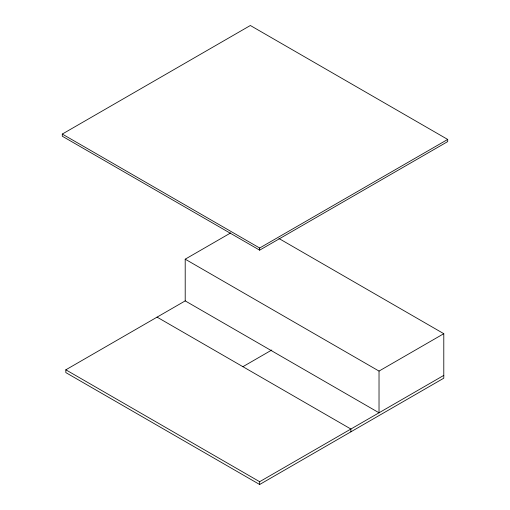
<?xml version="1.0" encoding="UTF-8"?>
<svg xmlns="http://www.w3.org/2000/svg" width="510" height="510" viewBox="0 0 510 510"><rect width="100%" height="100%" fill="white"/><g stroke="black" fill="none" stroke-linecap="round" stroke-linejoin="round"><path stroke-width="0.76" d="M62.296 134.066L250.346 25.5L447.703 139.44L447.703 141.595L259.654 250.161L62.296 136.221L62.296 134.066L259.654 248.013L447.703 139.44M185.206 259.182L379.026 371.082L379.026 412.788L185.206 300.887L185.206 259.182L230.679 232.923M278.945 238.508L443.789 333.687L443.789 378.19L259.654 484.5L65.835 372.6L65.835 369.807L185.283 300.843M242.9 366.69L271.804 350M379.026 371.082L443.789 333.687M65.835 369.807L259.654 481.708L443.789 375.392M157.067 317.131L350.886 429.031L350.886 431.83M259.654 248.013L259.654 250.161M259.654 481.708L259.654 484.5"/></g></svg>
